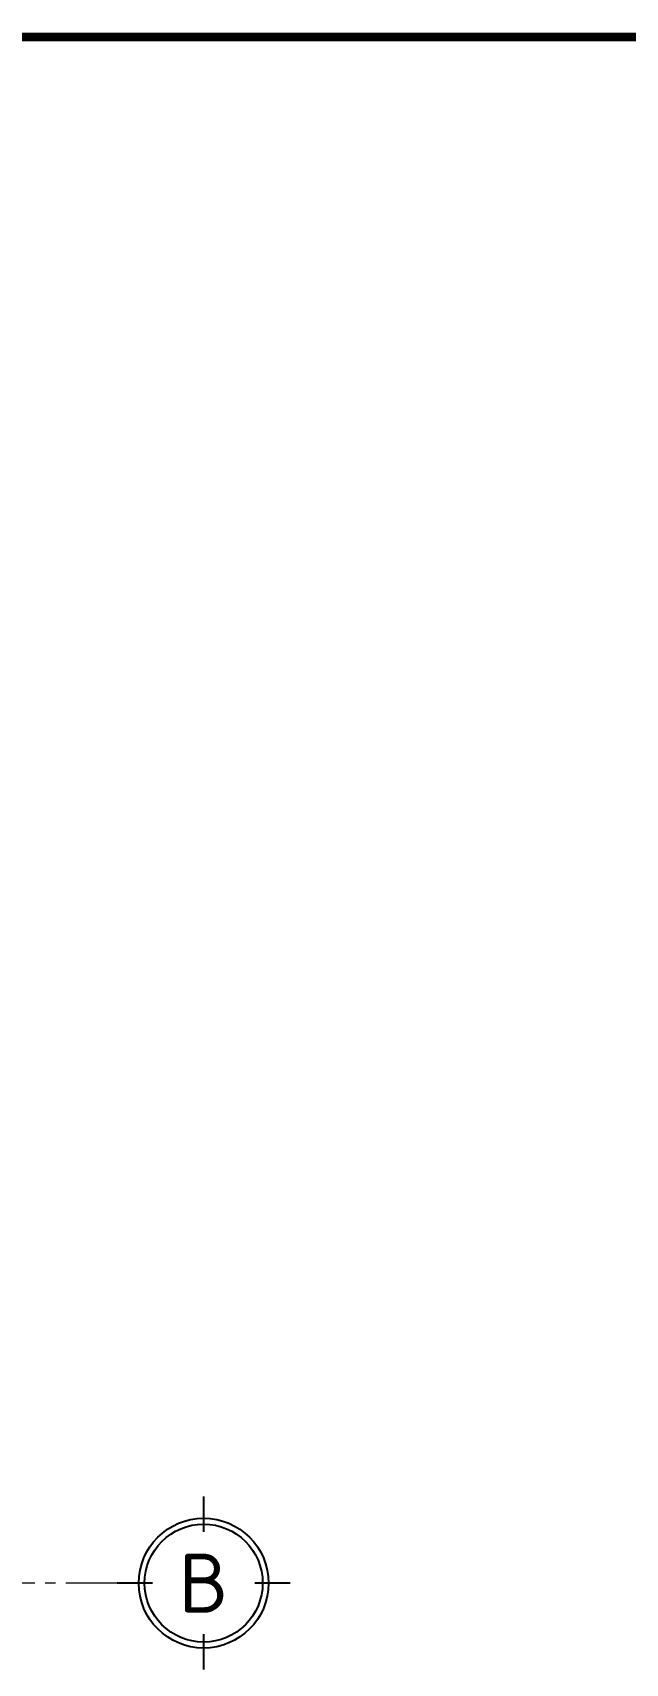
# Model space of a CAD drawing. Header units: inches. Extents: x 236662 to 497023, y -248575 to 81795.
# Drawn here: x 287190 to 288630, y -202929 to -198967 of the extents above; entities that cross this region are included whole.
import ezdxf
from ezdxf.enums import TextEntityAlignment as Align

# ---------------------------------------------------------------- set-up
doc = ezdxf.new("R2010")
doc.units = ezdxf.units.IN
doc.header["$LTSCALE"] = 10
doc.header["$MEASUREMENT"] = 0
doc.linetypes.add('CENTER', pattern=[2, 1.25, -0.25, 0.25, -0.25])
for name, color, linetype in [('01. HP_TEXT', 9, 'Continuous'), ('07. HP_KY HIEU @ 1', 43, 'Continuous'), ('TEXT', 2, 'Continuous')]:
    doc.layers.add(name, color=color, linetype=linetype)
doc.layers.add('02. HP_BE TONG', color=1, linetype='Continuous', lineweight=35)
doc.layers.add('05. HP_TRUC', color=251, linetype='CENTER', lineweight=5)
doc.styles.add('ISOCP50', font='isocpeur.ttf')

# ---------------------------------------------------------------- blocks, each defined once
blk = doc.blocks.new('KHUNG TEN A-3')
at = {"layer": '02. HP_BE TONG', "color": 1, "const_width": 0.5}
blk.add_lwpolyline([(15, 5), (415, 5), (415, 292), (15, 292)], close=True, dxfattribs=at)
blk = doc.blocks.new('grid test1')
at = {"ltscale": 20}
for p, q in [((0, 440), (0, 260)), ((-260, 0), (-440, 0)), ((440, 0), (260, 0)), ((0, -260), (0, -440))]:
    blk.add_line(p, q, dxfattribs=at)
at = {"color": 251, "ltscale": 20, "true_color": 0x636466}
for radius in [330, 300]:
    blk.add_circle((0, 0), radius, dxfattribs=at)
at = {"layer": '01. HP_TEXT', "color": 2, "ltscale": 20, "true_color": 0xf1eb1f, "style": 'ISOCP50'}
blk.add_attdef('GRID', text='', height=300, dxfattribs=at).set_placement((-36.9, 0.3), align=Align.MIDDLE_CENTER)

msp = doc.modelspace()

# ---------------------------------------------------------------- linework, layer by layer
at = {"layer": '05. HP_TRUC', "ltscale": 10}
msp.add_line((287395, -202733.6), (283878.7, -202733.6), dxfattribs=at)

# ---------------------------------------------------------------- block references
at = {"color": 1, "xscale": 41.92548438755171, "yscale": 41.92548438755171, "zscale": 41.92548438755171}
msp.add_blockref('KHUNG TEN A-3', (282444.5, -211219.9, -318.6), dxfattribs=at)
at = {"layer": '07. HP_KY HIEU @ 1', "ltscale": 20}
ref = msp.add_blockref('grid test1', (287605.2, -202733.6), dxfattribs=dict(at, xscale=0.477750000078231, yscale=0.477750000078231, zscale=0.477750000078231))
ref.add_attrib('GRID', 'B', dxfattribs={"layer": 'TEXT', "ltscale": 20, "height": 143.3, "style": 'ISOCP50'}).set_placement((287605.2, -202733.6), align=Align.MIDDLE_CENTER)

doc.saveas('drawing.dxf')
